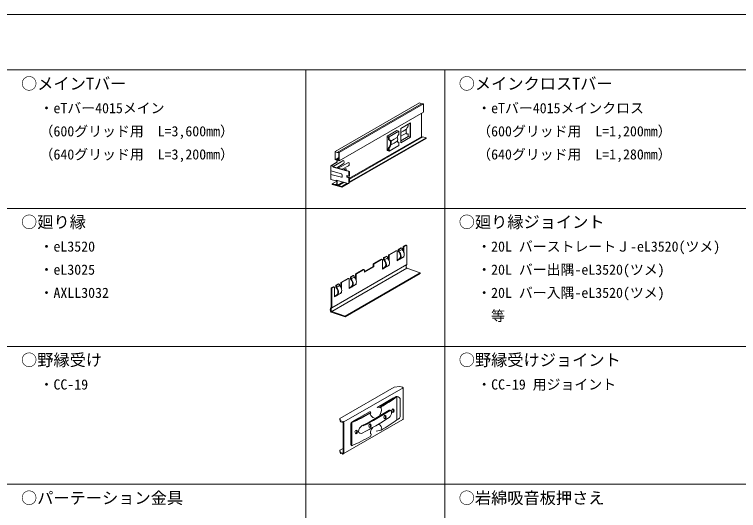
# Model space of a CAD drawing. Units: millimetres on the paper, enlarged 10 times, with parts at other scales. Extents: x -1950 to 1950, y -1347 to 1325.
# Drawn here: x -1280 to -498, y 789 to 1325 of the extents above; entities that cross this region are included whole.
import ezdxf
from ezdxf.enums import TextEntityAlignment as Align

# ---------------------------------------------------------------- set-up
doc = ezdxf.new("R2010")
doc.units = ezdxf.units.MM
doc.header["$LTSCALE"] = 10
for name, color, linetype, lineweight in [('1-1_中線', 7, 'Continuous', 18), ('F-1_中線', 7, 'Continuous', 18), ('F-2_太線１', 3, 'Continuous', 18), ('F-3_太線２', 3, 'Continuous', 18), ('F-B__', 3, 'Continuous', 18)]:
    doc.layers.add(name, color=color, linetype=linetype, lineweight=lineweight)
doc.layers.add('F-6_文字', color=7, linetype='Continuous')
doc.styles.add('ＭＳ ゴシック', font='')
doc.styles.get('ＭＳ ゴシック').set_extended_font_data('MS Gothic')

msp = doc.modelspace()

# ---------------------------------------------------------------- linework, layer by layer
at = {"layer": '1-1_中線'}
for p, q in [((-933.41, 1177.03), (-842.34, 1229.6)), ((-931.31, 1176.02), (-840.25, 1228.59)), ((-929.22, 1175.91), (-838.16, 1228.48)), ((-842.34, 1229.6), (-840.25, 1228.59)), ((-840.25, 1228.59), (-838.16, 1228.48)), ((-840.04, 1192.89), (-840.04, 1218.37)), ((-862.42, 1201.89), (-851.86, 1207.98)), ((-854.51, 1204.18), (-854.51, 1206.45)), ((-852.48, 1192.63), (-852.48, 1207.63)), ((-851.86, 1207.98), (-851.86, 1192.46)), ((-877.2, 1193.35), (-866.64, 1199.45)), ((-866.64, 1199.45), (-864.48, 1198.87)), ((-862.42, 1201.89), (-862.42, 1186.36)), ((-859.79, 1199.06), (-862.42, 1197.54)), ((-859.79, 1199.06), (-856.34, 1201.05)), ((-859.79, 1194.91), (-856.34, 1196.9)), ((-917.88, 1147.94), (-840.04, 1192.89)), ((-917.88, 1146.98), (-838.57, 1192.77)), ((-917.88, 1144.03), (-835.09, 1191.83)), ((-917.82, 1143.34), (-835.09, 1191.11)), ((-877.2, 1193.35), (-877.2, 1177.83)), ((-877.2, 1193.35), (-875.04, 1192.77)), ((-877.2, 1192.45), (-875.76, 1192.06)), ((-875.76, 1192.06), (-875.76, 1189.36)), ((-875.04, 1189.16), (-875.76, 1189.36)), ((-875.04, 1192.77), (-875.04, 1189.16)), ((-873.21, 1188.14), (-873.93, 1188.33)), ((-869.76, 1190.13), (-873.21, 1188.14)), ((-869.76, 1190.13), (-866.31, 1192.13)), ((-859.79, 1194.91), (-862.42, 1193.39)), ((-862.42, 1188.6), (-854.51, 1193.17)), ((-862.42, 1186.36), (-851.86, 1192.46)), ((-854.51, 1193.17), (-854.51, 1195.88)), ((-851.86, 1192.46), (-854.51, 1193.17)), ((-840.04, 1192.89), (-838.89, 1192.58)), ((-838.57, 1192.77), (-835.09, 1191.83)), ((-835.09, 1191.83), (-835.09, 1191.11)), ((-875.76, 1181.05), (-875.76, 1178.34)), ((-875.04, 1180.86), (-875.76, 1181.05)), ((-875.04, 1177.25), (-875.04, 1180.86)), ((-873.21, 1183.99), (-873.93, 1184.18)), ((-869.76, 1185.98), (-873.21, 1183.99)), ((-869.76, 1185.98), (-866.31, 1187.98)), ((-864.48, 1186.96), (-865.2, 1187.15)), ((-864.48, 1186.96), (-864.48, 1183.35)), ((-933.41, 1177.03), (-931.31, 1176.02)), ((-933.41, 1177.03), (-933.41, 1168)), ((-933.19, 1176.68), (-931.31, 1175.77)), ((-931.31, 1176.02), (-929.22, 1175.91)), ((-931.31, 1175.77), (-929.44, 1175.68)), ((-929.44, 1167.25), (-929.44, 1175.68)), ((-929.22, 1166.88), (-929.22, 1175.91)), ((-877.2, 1179.25), (-875.76, 1180.09)), ((-877.2, 1178.73), (-875.76, 1178.34)), ((-937.42, 1161.63), (-931.1, 1165.28)), ((-935.41, 1160.78), (-926.86, 1165.71)), ((-933.41, 1168), (-931.52, 1168.31)), ((-933.19, 1168.26), (-929.44, 1170.42)), ((-931.52, 1165.37), (-931.52, 1167.07)), ((-931.31, 1168.56), (-929.44, 1169.65)), ((-931.1, 1168.2), (-929.22, 1166.88)), ((-931.1, 1165.28), (-931.1, 1168.2)), ((-930.04, 1158.84), (-919.06, 1165.18)), ((-926.86, 1165.71), (-924.55, 1167.04)), ((-938.2, 1161.51), (-938.2, 1146.63)), ((-935.43, 1160.77), (-938.2, 1161.51)), ((-935.02, 1160.98), (-937.42, 1161.63)), ((-935.41, 1160.78), (-935.41, 1159.95)), ((-921.1, 1156.12), (-935.41, 1159.95)), ((-935.02, 1160.98), (-935.02, 1160.18)), ((-918.55, 1155.76), (-935.02, 1160.18)), ((-931.73, 1159.29), (-924.55, 1163.43)), ((-925.77, 1157.7), (-919.06, 1161.57)), ((-924.09, 1157.25), (-922.22, 1158.33)), ((-938.2, 1155.85), (-926.7, 1152.76)), ((-938.2, 1152.24), (-926.7, 1149.15)), ((-919.12, 1155.59), (-921.1, 1156.12)), ((-918.45, 1150.23), (-920.8, 1150.86)), ((-920.8, 1149.25), (-920.8, 1150.86)), ((-920.8, 1149.25), (-920.23, 1149.4)), ((-918.45, 1148.62), (-920.8, 1149.25)), ((-920.23, 1149.4), (-920.23, 1150.71)), ((-917.88, 1148.77), (-920.23, 1149.4)), ((-918.45, 1154.72), (-918.45, 1150.23)), ((-918.45, 1150.23), (-917.88, 1150.39)), ((-917.88, 1154.89), (-917.88, 1150.39)), ((-917.88, 1154.74), (-917.88, 1154.72)), ((-917.88, 1154.72), (-917.88, 1154.48)), ((-938.2, 1146.63), (-932.34, 1145.06)), ((-936.47, 1142.02), (-931.52, 1144.88)), ((-936.47, 1142.02), (-932.99, 1141.09)), ((-936.47, 1141.3), (-936.47, 1142.02)), ((-931.31, 1139.92), (-936.47, 1141.3)), ((-931.52, 1140.42), (-936.02, 1141.63)), ((-936.02, 1141.45), (-936.02, 1141.63)), ((-931.31, 1140.19), (-936.02, 1141.45)), ((-932.99, 1141.09), (-931.52, 1141.93)), ((-932.99, 1140.81), (-931.52, 1141.66)), ((-919.35, 1142.39), (-932.34, 1145.87)), ((-932.34, 1145.87), (-932.34, 1145.06)), ((-931.52, 1140.42), (-931.52, 1145.65)), ((-931.31, 1145.6), (-931.31, 1140.19)), ((-931.1, 1140.31), (-931.1, 1145.54)), ((-931.1, 1140.31), (-924.92, 1143.88)), ((-929.64, 1140.19), (-923.77, 1143.58)), ((-926.15, 1139.25), (-920.28, 1142.64)), ((-926.15, 1138.53), (-919.43, 1142.41)), ((-918.45, 1148.62), (-917.88, 1148.77)), ((-918.45, 1143.3), (-918.45, 1148.62)), ((-917.88, 1143.44), (-917.88, 1148.77)), ((-917.88, 1147.48), (-917.88, 1148.76)), ((-932.99, 1141.09), (-932.99, 1140.81)), ((-931.31, 1140.19), (-926.61, 1138.92)), ((-931.31, 1139.92), (-926.15, 1138.53)), ((-931.1, 1140.31), (-926.61, 1139.11)), ((-929.64, 1140.19), (-929.64, 1139.92)), ((-926.15, 1139.25), (-929.64, 1140.19)), ((-926.61, 1138.92), (-926.61, 1139.11)), ((-926.15, 1138.53), (-926.15, 1139.25))]:
    msp.add_line(p, q, dxfattribs=at)
for points in [[(-929.22, 1166.88), (-838.16, 1219.46), (-838.16, 1228.48)], [(-875.04, 1192.77), (-864.48, 1198.87), (-864.48, 1195.26)], [(-877.2, 1177.83), (-875.04, 1177.25), (-864.48, 1183.35)], [(-933.19, 1176.68), (-933.19, 1168.26), (-931.31, 1168.56), (-929.44, 1167.25)], [(-938.2, 1161.51), (-931.52, 1165.37), (-931.52, 1168.31)]]:
    msp.add_lwpolyline(points, dxfattribs=at)
for centre, start, end in [((-919.35, 1154.72), 0, 75), ((-918.78, 1154.89), 0.08202, 75), ((-918.78, 1154.89), 0, 0.08202), ((-919.35, 1143.3), 240, 0), ((-918.78, 1143.44), 270.61323, 0)]:
    msp.add_arc(centre, 0.903, start, end, dxfattribs=at)
for centre, major_axis, ratio, start_param, end_param in [((-854.51, 1200.03), (-0.75, -4.31), 0.457042, 3.506743, 4.55394), ((-856.34, 1198.97), (0.06, -2.09), 0.213858, 3.502595, 6.152307), ((-854.51, 1200.03), (-0.75, -4.31), 0.457042, 5.601138, 6.648335), ((-875.04, 1185.01), (-0.75, -4.31), 0.457042, 2.459545, 3.506743), ((-875.76, 1185.2), (-0.75, -4.31), 0.457042, 2.459545, 2.91363), ((-873.93, 1186.26), (-0.06, -2.09), 0.213858, 0.130878, 2.909004), ((-873.21, 1186.07), (-0.06, -2.09), 0.213858, 0.130878, 3.272471), ((-864.48, 1191.11), (-0.75, -4.31), 0.457042, 3.506743, 4.55394), ((-866.31, 1190.05), (-0.06, -2.09), 0.213858, 0.130878, 3.272471), ((-875.76, 1185.2), (-0.75, -4.31), 0.457042, 0.36515, 1.412348), ((-875.04, 1185.01), (-0.75, -4.31), 0.457042, 0.36515, 1.412348), ((-864.48, 1191.11), (-0.75, -4.31), 0.457042, 5.601138, 6.648335), ((-865.2, 1191.3), (-0.75, -4.31), 0.457042, 0.146603, 0.36515), ((-924.55, 1165.24), (-0.16, -1.82), 0.488401, 0.17544, 3.317032), ((-919.06, 1163.38), (-0.16, -1.82), 0.488401, 0.17544, 3.317032), ((-922.22, 1156.52), (-0.16, -1.82), 0.488401, 1.604063, 3.317032), ((-926.7, 1150.96), (-0.32, 1.87), 0.451416, 2.78473, 5.926323)]:
    msp.add_ellipse(centre, major_axis=major_axis, ratio=ratio, start_param=start_param, end_param=end_param, dxfattribs=at)
at = {"layer": 'F-1_中線'}
for p, q in [((-865.2, 1070.95), (-865.2, 1069.24)), ((-864.43, 1071.03), (-865.12, 1071.21)), ((-864.95, 1071.38), (-862.57, 1072.75)), ((-861.88, 1072.57), (-864.26, 1071.19)), ((-862.19, 1072.8), (-861.5, 1072.62)), ((-861.13, 1072.13), (-861.13, 1071)), ((-859.8, 1074.07), (-859.8, 1069.1)), ((-859.02, 1074.15), (-859.72, 1074.33)), ((-859.55, 1074.5), (-857.51, 1075.68)), ((-859.1, 1073.88), (-859.1, 1067.64)), ((-858.85, 1074.31), (-856.81, 1075.49)), ((-857.13, 1075.73), (-856.43, 1075.54)), ((-856.06, 1075.06), (-856.06, 1054.9)), ((-880.83, 1062.21), (-878.45, 1063.59)), ((-877.75, 1063.4), (-880.13, 1062.03)), ((-878.07, 1063.64), (-877.37, 1063.45)), ((-875.67, 1064.9), (-875.67, 1059.93)), ((-874.9, 1064.98), (-875.59, 1065.17)), ((-875.42, 1065.33), (-867.98, 1069.63)), ((-874.98, 1064.72), (-874.98, 1058.47)), ((-874.73, 1065.15), (-867.28, 1069.45)), ((-867.6, 1069.68), (-866.9, 1069.5)), ((-866.53, 1069.01), (-866.53, 1058.88)), ((-864.51, 1070.76), (-864.51, 1069.05)), ((-892.22, 1055.35), (-892.22, 1052.64)), ((-891.45, 1055.43), (-892.14, 1055.61)), ((-891.97, 1055.78), (-883.85, 1060.47)), ((-891.28, 1055.59), (-883.16, 1060.28)), ((-883.47, 1060.52), (-882.78, 1060.33)), ((-882.41, 1059.85), (-882.41, 1049.71)), ((-881.08, 1061.78), (-881.08, 1060.07)), ((-880.3, 1061.86), (-881, 1062.05)), ((-880.38, 1061.6), (-880.38, 1059.88)), ((-877, 1062.97), (-877, 1061.83)), ((-865.2, 1060.24), (-866.53, 1059.47)), ((-864.51, 1060.05), (-866.53, 1058.88)), ((-864.06, 1060.27), (-860.68, 1062.22)), ((-911.22, 1044.66), (-903.1, 1049.35)), ((-902.41, 1049.17), (-910.53, 1044.48)), ((-902.72, 1049.4), (-902.03, 1049.22)), ((-892.22, 1052.64), (-901.66, 1047.19)), ((-901.66, 1046.6), (-891.53, 1052.45)), ((-901.66, 1048.73), (-901.66, 1046.6)), ((-891.53, 1052.45), (-892.22, 1052.64)), ((-891.53, 1055.16), (-891.53, 1052.45)), ((-881.08, 1051.07), (-882.41, 1050.3)), ((-880.38, 1050.88), (-882.41, 1049.71)), ((-879.93, 1051.11), (-876.56, 1053.06)), ((-841.54, 1045.83), (-856.06, 1050.68)), ((-927.1, 1035.5), (-919.65, 1039.8)), ((-926.4, 1035.31), (-918.78, 1039.71)), ((-841.54, 1045.83), (-922.6, 999.03)), ((-922.6, 998.23), (-841.54, 1045.03)), ((-919.27, 1039.85), (-918.58, 1039.66)), ((-916.88, 1041.11), (-916.88, 1039.4)), ((-916.1, 1041.19), (-916.8, 1041.38)), ((-916.63, 1041.54), (-914.25, 1042.92)), ((-916.18, 1040.93), (-916.18, 1039.21)), ((-913.55, 1042.73), (-915.93, 1041.36)), ((-913.87, 1042.97), (-913.18, 1042.78)), ((-912.8, 1042.3), (-912.8, 1041.16)), ((-911.47, 1044.23), (-911.47, 1039.26)), ((-910.7, 1044.31), (-911.4, 1044.5)), ((-910.78, 1044.05), (-910.78, 1037.8)), ((-841.54, 1045.03), (-841.54, 1045.83)), ((-932.75, 1031.95), (-932.75, 1030.24)), ((-931.98, 1032.03), (-932.67, 1032.21)), ((-932.5, 1032.38), (-930.12, 1033.75)), ((-929.43, 1033.57), (-931.81, 1032.19)), ((-929.74, 1033.8), (-929.05, 1033.62)), ((-928.68, 1033.13), (-928.68, 1032)), ((-927.35, 1035.07), (-927.35, 1030.1)), ((-926.57, 1035.15), (-927.27, 1035.33)), ((-926.65, 1034.88), (-926.65, 1028.64)), ((-918.21, 1039.18), (-918.21, 1029.04)), ((-915.74, 1030.44), (-912.36, 1032.39)), ((-937.82, 1029.02), (-937.82, 1008.5)), ((-937.74, 1029.29), (-937.04, 1029.1)), ((-937.57, 1029.45), (-935.53, 1030.63)), ((-937.12, 1028.84), (-937.12, 1008.1)), ((-936.87, 1029.27), (-934.83, 1030.45)), ((-935.15, 1030.68), (-934.45, 1030.5)), ((-934.08, 1030.01), (-934.08, 1019.88)), ((-932.06, 1031.76), (-932.06, 1030.05)), ((-916.88, 1030.4), (-918.21, 1029.63)), ((-916.18, 1030.21), (-918.21, 1029.04)), ((-932.75, 1021.24), (-934.08, 1020.47)), ((-932.06, 1021.05), (-934.08, 1019.88)), ((-931.61, 1021.27), (-928.23, 1023.22)), ((-922.6, 998.23), (-937.65, 1003.25)), ((-922.6, 999.03), (-937.12, 1003.88)), ((-922.6, 998.23), (-922.6, 999.03))]:
    msp.add_line(p, q, dxfattribs=at)
for points in [[(-859.1, 1063.92), (-859.1, 1063.17), (-860.27, 1062.5)], [(-874.98, 1054.76), (-874.98, 1054), (-876.14, 1053.33)], [(-910.78, 1034.09), (-910.78, 1033.33), (-911.94, 1032.66)], [(-926.65, 1024.92), (-926.65, 1024.17), (-927.82, 1023.5)]]:
    msp.add_lwpolyline(points, dxfattribs=at)
for centre, radius, start, end in [((-864.7, 1070.95), 0.5, 120, 180), ((-864.01, 1070.76), 0.5, 120, 180), ((-862.32, 1072.32), 0.5, 75, 120), ((-861.63, 1072.13), 0.5, 0, 120), ((-867.44, 1064.91), 8.77, 6.19829, 44.0087), ((-859.3, 1074.07), 0.5, 120, 180), ((-858.6, 1073.88), 0.5, 120, 180), ((-857.26, 1075.24), 0.5, 75, 120), ((-856.56, 1075.06), 0.5, 0, 120), ((-878.2, 1063.15), 0.5, 75, 120), ((-877.5, 1062.97), 0.5, 0, 120), ((-875.17, 1064.9), 0.5, 120, 180), ((-874.48, 1064.72), 0.5, 120, 180), ((-867.73, 1069.2), 0.5, 75, 120), ((-867.03, 1069.01), 0.5, 0, 120), ((-866.73, 1063.87), 3.94, 292.75252, 3.18951), ((-871.51, 1063.14), 8.77, 6.19829, 44.0087), ((-866.03, 1063.68), 3.94, 292.75252, 3.18951), ((-870.81, 1062.96), 8.77, 6.19829, 44.0087), ((-862.65, 1065.63), 3.94, 292.75252, 3.18951), ((-891.72, 1055.35), 0.5, 120, 180), ((-891.03, 1055.16), 0.5, 120, 180), ((-883.6, 1060.03), 0.5, 75, 120), ((-882.91, 1059.85), 0.5, 0, 120), ((-880.58, 1061.78), 0.5, 120, 180), ((-887.38, 1053.98), 8.77, 6.19829, 44.0087), ((-879.88, 1061.6), 0.5, 120, 180), ((-886.69, 1053.79), 8.77, 6.19829, 44.0087), ((-878.53, 1056.47), 3.94, 292.75252, 3.18951), ((-883.31, 1055.74), 8.77, 6.19829, 44.0087), ((-902.85, 1048.92), 0.5, 75, 120), ((-902.16, 1048.73), 0.5, 0, 120), ((-882.6, 1054.71), 3.94, 292.75252, 3.18951), ((-881.91, 1054.52), 3.94, 292.75252, 3.18951), ((-853.25, 1052.79), 3.51, 143.11352, 216.88648), ((-919.4, 1039.36), 0.5, 75, 120), ((-918.71, 1039.18), 0.5, 0, 120), ((-916.38, 1041.11), 0.5, 120, 180), ((-915.68, 1040.93), 0.5, 120, 180), ((-914, 1042.48), 0.5, 75, 120), ((-913.3, 1042.3), 0.5, 0, 120), ((-919.11, 1035.07), 8.77, 6.19829, 44.0087), ((-910.97, 1044.23), 0.5, 120, 180), ((-910.28, 1044.05), 0.5, 120, 180), ((-932.25, 1031.95), 0.5, 120, 180), ((-931.56, 1031.76), 0.5, 120, 180), ((-929.87, 1033.32), 0.5, 75, 120), ((-929.18, 1033.13), 0.5, 0, 120), ((-934.99, 1025.91), 8.77, 6.19829, 44.0087), ((-926.85, 1035.07), 0.5, 120, 180), ((-926.15, 1034.88), 0.5, 120, 180), ((-923.19, 1033.31), 8.77, 6.19829, 44.0087), ((-918.4, 1034.04), 3.94, 292.75252, 3.18951), ((-917.71, 1033.85), 3.94, 292.75252, 3.18951), ((-922.49, 1033.12), 8.77, 6.19829, 44.0087), ((-914.33, 1035.8), 3.94, 292.75252, 3.18951), ((-937.32, 1029.02), 0.5, 120, 180), ((-936.62, 1028.84), 0.5, 120, 180), ((-935.28, 1030.2), 0.5, 75, 120), ((-934.58, 1030.01), 0.5, 0, 120), ((-934.28, 1024.87), 3.94, 292.75252, 3.18951), ((-939.06, 1024.14), 8.77, 6.19829, 44.0087), ((-933.58, 1024.68), 3.94, 292.75252, 3.18951), ((-938.36, 1023.96), 8.77, 6.19829, 44.0087), ((-930.2, 1026.63), 3.94, 292.75252, 3.18951), ((-934.31, 1005.99), 4.31, 144.36253, 219.31745), ((-934.31, 1005.99), 3.51, 143.11352, 216.88648)]:
    msp.add_arc(centre, radius, start, end, dxfattribs=at)
at = {"layer": 'F-2_太線１'}
for p, q in [((-864.51, 1069.05), (-861.13, 1071)), ((-880.38, 1059.88), (-877, 1061.83)), ((-937.12, 1008.1), (-856.06, 1054.9)), ((-937.12, 1003.88), (-856.06, 1050.68)), ((-916.18, 1039.21), (-912.8, 1041.16)), ((-932.06, 1030.05), (-928.68, 1032))]:
    msp.add_line(p, q, dxfattribs=at)
at = {"layer": 'F-3_太線２'}
for p, q in [((-1950, 1325), (1950, 1325)), ((-1910, 1265), (-20, 1265)), ((-965, 1265), (-965, 370.03)), ((-1910, 1115.46), (-20, 1115.46)), ((-1910, 966.37), (-20, 966.37)), ((-1910, 817.29), (-20, 817.29))]:
    msp.add_line(p, q, dxfattribs=at)
at = {"layer": 'F-3_太線２', "color": 4, "lineweight": 9}
msp.add_line((-815, 1265), (-815, 370.03), dxfattribs=at)
at = {"layer": 'F-B__'}
for p, q in [((-869.61, 922.18), (-863.37, 922.85)), ((-860.68, 922.13), (-863.37, 922.85)), ((-928.25, 888.33), (-869.61, 922.18)), ((-923.97, 884.84), (-860.12, 921.7)), ((-859.8, 888.26), (-859.8, 920.97)), ((-888.17, 900.41), (-870.24, 910.76)), ((-866.69, 912.07), (-867.56, 912.31)), ((-866.69, 912.07), (-866.69, 887.07)), ((-866.41, 912.2), (-865.54, 911.97)), ((-863.04, 908.73), (-863.04, 891.61)), ((-884.49, 901.06), (-883.62, 900.83)), ((-915.23, 884.78), (-895.6, 896.12)), ((-895.29, 894.82), (-894.93, 894.3)), ((-928.25, 888.33), (-927.54, 885.8)), ((-924.86, 885.08), (-927.54, 885.8)), ((-927.54, 885.8), (-927.54, 884.8)), ((-924.99, 884.11), (-927.54, 884.8)), ((-924.84, 883.92), (-924.84, 851.13)), ((-924.57, 850.17), (-860.4, 887.22)), ((-923.97, 851.21), (-923.97, 883.92)), ((-915.33, 883.99), (-915.33, 858.99)), ((-916.48, 878.52), (-916.48, 861.52)), ((-915.59, 861.4), (-915.59, 878.76)), ((-889.15, 874.85), (-883.62, 875.83)), ((-894.93, 869.3), (-894.62, 871.69)), ((-928.25, 854.13), (-924.84, 856.1)), ((-928.25, 854.13), (-927.54, 851.6)), ((-916.21, 859.12), (-915.33, 858.99)), ((-925.09, 850.94), (-927.54, 851.6)), ((-927.54, 851.6), (-927.54, 850.6)), ((-925.48, 850.05), (-927.54, 850.6))]:
    msp.add_line(p, q, dxfattribs=at)
for points in [[(-928.25, 888.33), (-928.25, 887.33), (-927.54, 884.8)], [(-928.25, 854.13), (-928.25, 853.13), (-927.54, 850.6)]]:
    msp.add_lwpolyline(points, dxfattribs=at)
for centre, radius, start, end in [((-861, 920.97), 1.2, 0, 75), ((-987.13, 1073.96), 201.06, 300.6952, 306.48775), ((-974.96, 1056.72), 180.68, 300.36821, 306.81474), ((-867.28, 908.96), 3.36, 75, 94.89551), ((-866.41, 908.72), 3.36, 0.19518, 94.89551), ((-886.55, 894.27), 6.35, 66.06867, 104.75326), ((-893.52, 897.63), 10.01, 325.16969, 10.30076), ((-885.19, 900.63), 0.821, 344.14172, 31.94043), ((-884.77, 900.91), 1.15, 313.54557, 356.19207), ((-1021.1, 1117.22), 255.51, 294.23738, 299.49736), ((-1005.67, 1088.11), 223.21, 293.87305, 299.74336), ((-1020.5, 1115.77), 262.26, 296.33374, 303.66626), ((-1019.37, 1115.46), 262.26, 296.33374, 303.66626), ((-907.85, 892.51), 12.78, 10.44761, 16.43302), ((-900.41, 893.32), 5.57, 10.19507, 30.22605), ((-890.19, 894.39), 5.41, 191.56304, 260.33789), ((-879.56, 895.09), 7.15, 308.45341, 359.70977), ((-874.76, 895.17), 2.35, 357.14581, 98.6879), ((-867.77, 891.67), 4.72, 283.13424, 0.73992), ((-925.04, 883.92), 0.2, 0, 75), ((-925.17, 883.92), 1.2, 0, 75), ((-860.58, 878.71), 55.89, 174.3312, 180.18718), ((-859.7, 878.58), 55.89, 174.44006, 180.18718), ((-1020.5, 1107.77), 262.26, 296.33374, 303.66626), ((-974.96, 1031.72), 180.68, 300.36821, 306.81474), ((-861, 888.26), 1.2, 300, 0), ((-900.35, 873.78), 7.92, 118.71332, 175.78519), ((-889.62, 873.24), 5.77, 126.53227, 192.35564), ((-887.53, 878.04), 4.15, 341.68128, 67.7536), ((-1005.67, 1063.11), 223.21, 293.87305, 299.74336), ((-905.59, 875.08), 2.76, 195.09465, 301.30952), ((-906.37, 861.41), 10.1, 179.37266, 193.10782), ((-905.49, 861.28), 10.1, 179.37266, 193.10782), ((-925.17, 851.21), 1.2, 255, 0), ((-925.04, 851.13), 0.2, 255, 0)]:
    msp.add_arc(centre, radius, start, end, dxfattribs=at)
for centre in [(-879.57, 889.94), (-870.98, 896.76), (-910.6, 873.88), (-895.75, 880.52)]:
    msp.add_ellipse(centre, major_axis=(0, 2), ratio=0.675, dxfattribs=at)
for centre in [(-880.44, 890.17), (-871.85, 896.99), (-911.47, 874.12), (-896.62, 880.75)]:
    msp.add_ellipse(centre, major_axis=(0, 2), ratio=0.675, start_param=3.295999, end_param=5.770916, dxfattribs=at)

# ---------------------------------------------------------------- texts
at = {"layer": 'F-6_文字', "style": 'ＭＳ ゴシック'}
for s, height, p in [('○メインTバー', 12.83, (-1272.5, 1240)), ('○メインクロスTバー', 12.83, (-800, 1240)), ('・eTバー4015メイン', 11, (-1252.5, 1215)), ('・eTバー4015メインクロス', 11, (-780, 1215)), ('（600グリッド用\u3000L=3,600mm）', 11, (-1252.5, 1190)), ('（600グリッド用\u3000L=1,200mm）', 11, (-780, 1190)), ('（640グリッド用\u3000L=3,200mm）', 11, (-1252.5, 1165)), ('（640グリッド用\u3000L=1,280mm）', 11, (-780, 1165)), ('○廻り縁', 12.83, (-1272.5, 1090.46)), ('○廻り縁ジョイント', 12.83, (-800, 1090.46)), ('・eL3520', 11, (-1252.5, 1065.46)), ('・20L バーストレートＪ-eL3520(ツメ)', 11, (-780, 1065.46)), ('・20L バー出隅-eL3520(ツメ)', 11, (-780, 1040.46)), ('・eL3025', 11, (-1252.5, 1040.46)), ('・AXLL3032', 11, (-1252.5, 1015.46)), ('・20L バー入隅-eL3520(ツメ)', 11, (-780, 1015.46)), ('\u3000等', 11, (-780, 990.46)), ('○野縁受け', 12.83, (-1272.5, 941.37)), ('○野縁受けジョイント', 12.83, (-800, 941.37)), ('・CC-19', 11, (-1252.5, 916.37)), ('・CC-19 用ジョイント', 11, (-780, 916.37)), ('○パーテーション金具', 12.83, (-1272.54, 792.29)), ('○岩綿吸音板押さえ', 12.83, (-800.04, 792.29))]:
    msp.add_text(s, height=height, dxfattribs=at).set_placement(p, align=Align.BOTTOM_LEFT)

doc.saveas('drawing.dxf')
